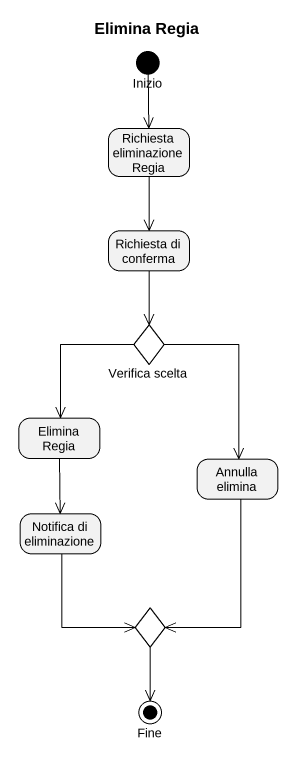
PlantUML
@startuml
title Elimina Regia
hide empty description
state Inizio <<start>>
state "Richiesta eliminazione Regia" as Richiesta_eliminazione_Regia
state "Richiesta di conferma" as Richiesta_di_conferma
state "Verifica scelta" as Verifica_scelta <<choice>>
state "Elimina Regia" as Elimina_Regia
state "Annulla elimina" as Annulla_elimina
state "Notifica di eliminazione" as Notifica_di_eliminazione
state choice1 <<choice>>
state Fine <<end>>
Inizio --> Richiesta_eliminazione_Regia
Richiesta_eliminazione_Regia --> Richiesta_di_conferma
Richiesta_di_conferma --> Verifica_scelta
Verifica_scelta --> Elimina_Regia
Verifica_scelta --> Annulla_elimina
Elimina_Regia --> Notifica_di_eliminazione
Annulla_elimina --> choice1
Notifica_di_eliminazione --> choice1
choice1 --> Fine
@enduml
